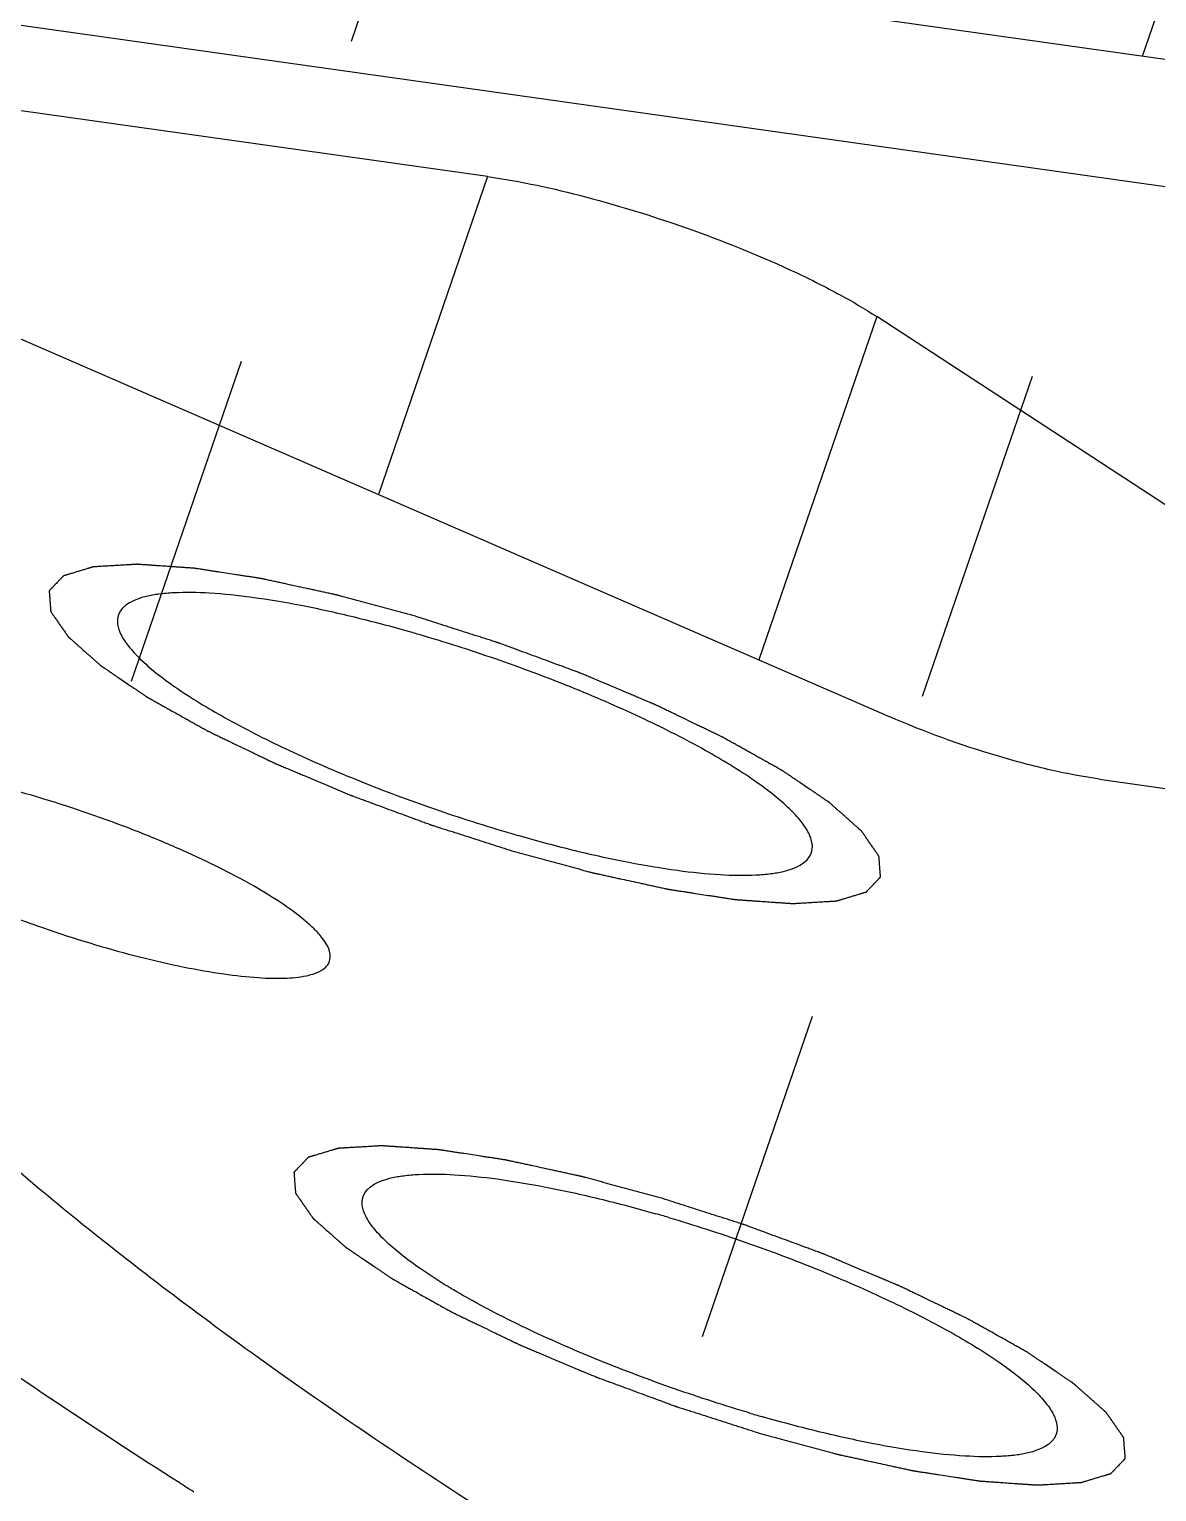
# Model space of a CAD drawing. Header units: millimetres. Extents: x 0 to 420, y 0 to 297.
# Drawn here: x 93.51 to 101.21, y 176.97 to 186.96 of the extents above; entities that cross this region are included whole.
import ezdxf

# ---------------------------------------------------------------- set-up
doc = ezdxf.new("R2010")
doc.units = ezdxf.units.MM
doc.header["$LTSCALE"] = 23.1
doc.linetypes.add('DASHED', pattern=[0.2, 0.1, -0.1])
doc.layers.get('0').update_dxf_attribs({"linetype": 'CONTINUOUS'})
doc.layers.add('3_ALL_AXES', color=7, linetype='CONTINUOUS')

msp = doc.modelspace()

# ---------------------------------------------------------------- linework, layer by layer
at = {"color": 4, "linetype": 'DASHED'}
for p, q in [((110.8586, 215.1733), (97.9791, 177.658)), ((96.4608, 189.0578), (93.6892, 180.9849))]:
    msp.add_line(p, q, dxfattribs=at)
at = {"color": 7, "linetype": 'CONTINUOUS'}
for p, q in [((88.8644, 188.5017), (107.8478, 185.8237)), ((109.5531, 184.7111), (90.5696, 187.389)), ((96.6422, 185.951), (90.9472, 186.7544)), ((93.2933, 184.9122), (99.3822, 182.2643)), ((104.2009, 181.7959), (99.2977, 184.995)), ((100.8176, 181.8371), (103.9146, 181.4003))]:
    msp.add_line(p, q, dxfattribs=at)
at = {"color": 9, "linetype": 'CONTINUOUS'}
for p, q in [((96.6422, 185.951), (95.8969, 183.78)), ((99.2977, 184.995), (98.493, 182.651))]:
    msp.add_line(p, q, dxfattribs=at)
at = {"color": 7, "linetype": 'CONTINUOUS'}
msp.add_arc((121.0069, 218.4985), 49.1906, 237.44464, 237.58451, dxfattribs=at)
for points, knots in [([(98.6589, 189.5351), (100.1461, 189.2488), (103.1914, 188.6054), (107.8279, 187.4748), (112.6113, 186.1639), (119.1244, 184.1912), (127.1576, 181.418), (133.4618, 178.8784), (136.5313, 177.5364)], [0, 0, 0, 0, 0.114165, 0.23456, 0.359687, 0.487972, 0.747482, 1, 1, 1, 1]), ([(96.6422, 185.951), (96.8673, 185.9193), (97.3427, 185.815), (98.0463, 185.5943), (98.6233, 185.3602), (99.0354, 185.1538), (99.2163, 185.0482), (99.2977, 184.995)], [0, 0, 0, 0, 0.240269, 0.513005, 0.7789, 0.897229, 1, 1, 1, 1]), ([(88.0803, 184.364), (88.0443, 184.2589), (87.9936, 184.0361), (87.9866, 183.6835), (88.0467, 183.3114), (88.2238, 182.7636), (88.6308, 182.0315), (89.3451, 181.1304), (90.3052, 180.1685), (91.5043, 179.1523), (92.934, 178.0902), (93.9793, 177.393), (94.5368, 177.0371)], [0, 0, 0, 0, 0.032534, 0.066387, 0.102713, 0.142438, 0.234525, 0.346103, 0.478514, 0.632018, 0.806232, 1, 1, 1, 1]), ([(96.715, 176.7798), (96.2139, 177.1009), (95.2744, 177.7299), (93.9899, 178.6879), (92.9126, 179.6045), (92.0505, 180.4722), (91.4093, 181.2851), (91.0445, 181.9456), (90.886, 182.4397), (90.8325, 182.7755), (90.8393, 183.0938), (90.8852, 183.2949), (90.9177, 183.3898)], [0, 0, 0, 0, 0.193644, 0.367744, 0.521158, 0.653512, 0.765085, 0.857234, 0.897018, 0.933421, 0.967365, 1, 1, 1, 1]), ([(100.8176, 181.8371), (100.7069, 181.8527), (100.4729, 181.8983), (99.9893, 182.0273), (99.6226, 182.1597), (99.3822, 182.2643)], [0, 0, 0, 0, 0.223426, 0.475911, 1, 1, 1, 1]), ([(161.1916, 159.2638), (161.151, 159.1453), (161.0474, 158.9119), (160.7512, 158.4661), (160.2051, 157.9624), (159.3388, 157.4802), (158.2497, 157.0942), (156.941, 156.8041), (155.4174, 156.6098), (153.6864, 156.5126), (151.7568, 156.5131), (149.6392, 156.6117), (147.3454, 156.8078), (144.8885, 157.1005), (141.3194, 157.6318), (136.56, 158.5341), (130.5835, 159.9324), (124.3371, 161.6428), (117.9633, 163.6266), (111.6077, 165.839), (105.4154, 168.2293), (99.5274, 170.7427), (94.0777, 173.3214), (89.893, 175.5332), (86.8661, 177.2996), (85.468, 178.1749), (84.801, 178.6101)], [0, 0, 0, 0, 0.004615, 0.009356, 0.019641, 0.031602, 0.045669, 0.062071, 0.080907, 0.1022, 0.125913, 0.151976, 0.180286, 0.21072, 0.243131, 0.313227, 0.389133, 0.469235, 0.551805, 0.635047, 0.71715, 0.796331, 0.870885, 0.939237, 0.970654, 1, 1, 1, 1])]:
    msp.add_open_spline(points, degree=3, knots=knots, dxfattribs=at)
at = {"color": 2, "linetype": 'CONTINUOUS'}
for points in [[(96.1491, 182.949), (96.1039, 182.9613), (96.0361, 182.9796), (95.9458, 183.0041), (95.878, 183.0225), (95.8215, 183.0377), (95.7763, 183.05), (95.7424, 183.0592), (95.7085, 183.0683), (95.6802, 183.076), (95.6576, 183.0821), (95.6435, 183.0859), (95.6322, 183.089), (95.6237, 183.0913), (95.6167, 183.0932), (95.6117, 183.0945), (95.6089, 183.0953), (95.6067, 183.0959), (95.6048, 183.0963), (95.6021, 183.0969), (95.5975, 183.0979), (95.5909, 183.0993), (95.5829, 183.101), (95.5723, 183.1034), (95.5591, 183.1062), (95.5379, 183.1108), (95.5114, 183.1166), (95.4796, 183.1235), (95.4478, 183.1304), (95.4054, 183.1397), (95.3524, 183.1512), (95.2993, 183.1627), (95.2569, 183.1719), (95.2251, 183.1788), (95.1933, 183.1858), (95.1668, 183.1915), (95.1456, 183.1961), (95.1324, 183.199), (95.1218, 183.2013), (95.1138, 183.2031), (95.1072, 183.2045), (95.1026, 183.2055), (95.0999, 183.2061), (95.0979, 183.2066), (95.0962, 183.2068), (95.0938, 183.2072), (95.0896, 183.2078), (95.0837, 183.2087), (95.0766, 183.2098), (95.0671, 183.2113), (95.0552, 183.2131), (95.0362, 183.216), (95.0124, 183.2197), (94.9839, 183.2241), (94.9555, 183.2285), (94.9175, 183.2343), (94.87, 183.2416), (94.8225, 183.249), (94.7845, 183.2548), (94.756, 183.2592), (94.7275, 183.2636), (94.7037, 183.2672), (94.6847, 183.2702), (94.6729, 183.272), (94.6634, 183.2735), (94.6562, 183.2746), (94.6503, 183.2755), (94.6461, 183.2761), (94.6438, 183.2765), (94.6419, 183.2768), (94.6405, 183.2769), (94.6384, 183.277), (94.6349, 183.2773), (94.6298, 183.2776), (94.6236, 183.278), (94.6155, 183.2786), (94.6053, 183.2793), (94.5889, 183.2805), (94.5685, 183.2819), (94.544, 183.2836), (94.5196, 183.2853), (94.4869, 183.2876), (94.4461, 183.2904), (94.4053, 183.2932), (94.3726, 183.2955), (94.3481, 183.2972), (94.3277, 183.2986), (94.3114, 183.2998), (94.2992, 183.3006), (94.2869, 183.3015), (94.2767, 183.3022), (94.2685, 183.3028), (94.2634, 183.3031), (94.2594, 183.3034), (94.2563, 183.3036), (94.2538, 183.3038), (94.252, 183.3039), (94.251, 183.304), (94.2501, 183.3041), (94.2496, 183.304), (94.2488, 183.304), (94.2475, 183.3039), (94.2455, 183.3038), (94.2432, 183.3036), (94.2401, 183.3034), (94.2362, 183.3032), (94.2299, 183.3028), (94.2221, 183.3024), (94.2128, 183.3018), (94.2035, 183.3013), (94.191, 183.3005), (94.1754, 183.2996), (94.1567, 183.2985), (94.1318, 183.297), (94.1006, 183.2952), (94.0695, 183.2934), (94.0446, 183.2919), (94.0259, 183.2908), (94.0103, 183.2898), (93.9978, 183.2891), (93.9885, 183.2886), (93.9792, 183.288), (93.9714, 183.2875), (93.9651, 183.2872), (93.9612, 183.2869), (93.9581, 183.2868), (93.9558, 183.2866), (93.9538, 183.2865), (93.9525, 183.2864), (93.9517, 183.2864), (93.9511, 183.2864), (93.9507, 183.2862), (93.9502, 183.2861), (93.9493, 183.2858), (93.9479, 183.2854), (93.9464, 183.2849), (93.9443, 183.2843), (93.9416, 183.2835), (93.9374, 183.2822), (93.9321, 183.2806), (93.9258, 183.2787), (93.9195, 183.2768), (93.911, 183.2742), (93.9005, 183.2711), (93.8878, 183.2672), (93.871, 183.2622), (93.8499, 183.2558), (93.8288, 183.2494), (93.8119, 183.2443), (93.7993, 183.2405), (93.7887, 183.2373), (93.7803, 183.2348), (93.7739, 183.2329), (93.7676, 183.231), (93.7623, 183.2294), (93.7581, 183.2281), (93.7555, 183.2273), (93.7534, 183.2267), (93.7518, 183.2262), (93.7505, 183.2258), (93.7496, 183.2255), (93.749, 183.2253), (93.7486, 183.2252), (93.7485, 183.225), (93.7482, 183.2248), (93.7477, 183.2243), (93.7471, 183.2236), (93.7463, 183.2228), (93.7453, 183.2218), (93.744, 183.2204), (93.742, 183.2183), (93.7394, 183.2156), (93.7364, 183.2124), (93.7333, 183.2093), (93.7292, 183.205), (93.7241, 183.1997), (93.718, 183.1933), (93.7098, 183.1848), (93.6995, 183.1741), (93.6893, 183.1635), (93.6811, 183.1549), (93.675, 183.1486), (93.6699, 183.1432), (93.6658, 183.139), (93.6627, 183.1358), (93.6597, 183.1326), (93.6571, 183.1299), (93.6551, 183.1278), (93.6538, 183.1265), (93.6528, 183.1254), (93.652, 183.1246), (93.6514, 183.1239), (93.6509, 183.1235), (93.6507, 183.1232), (93.6504, 183.123), (93.6505, 183.1227), (93.6505, 183.1224), (93.6506, 183.1217), (93.6506, 183.1208), (93.6507, 183.1197), (93.6508, 183.1182), (93.651, 183.1163), (93.6512, 183.1134), (93.6515, 183.1097), (93.6518, 183.1052), (93.6522, 183.1008), (93.6526, 183.0948), (93.6532, 183.0874), (93.6539, 183.0786), (93.6548, 183.0667), (93.656, 183.0519), (93.6571, 183.0371), (93.658, 183.0252), (93.6587, 183.0163), (93.6593, 183.0089), (93.6598, 183.003), (93.6601, 182.9985), (93.6605, 182.9941), (93.6607, 182.9904), (93.661, 182.9874), (93.6611, 182.9856), (93.6612, 182.9841), (93.6613, 182.983), (93.6614, 182.9821), (93.6614, 182.9814), (93.6615, 182.981), (93.6614, 182.9808), (93.6617, 182.9804), (93.662, 182.98), (93.6626, 182.9792), (93.6634, 182.9781), (93.6643, 182.9767), (93.6655, 182.975), (93.6671, 182.9727), (93.6696, 182.9691), (93.6727, 182.9647), (93.6764, 182.9593), (93.6801, 182.9539), (93.6851, 182.9468), (93.6913, 182.9378), (93.6988, 182.9271), (93.7088, 182.9127), (93.7212, 182.8948), (93.7336, 182.8769), (93.7436, 182.8626), (93.7511, 182.8519), (93.7573, 182.8429), (93.7623, 182.8358), (93.766, 182.8304), (93.7697, 182.825), (93.7728, 182.8206), (93.7753, 182.817), (93.7769, 182.8147), (93.7781, 182.813), (93.779, 182.8116), (93.7798, 182.8105), (93.7804, 182.8097), (93.7807, 182.8093), (93.7809, 182.8089), (93.7814, 182.8085), (93.7819, 182.808), (93.7829, 182.8071), (93.7844, 182.8058), (93.7861, 182.8043), (93.7884, 182.8023), (93.7913, 182.7997), (93.796, 182.7956), (93.8018, 182.7905), (93.8087, 182.7843), (93.8157, 182.7781), (93.8249, 182.7699), (93.8365, 182.7597), (93.8504, 182.7473), (93.869, 182.7309), (93.8922, 182.7104), (93.9153, 182.6899), (93.9339, 182.6734), (93.9478, 182.6611), (93.9594, 182.6508), (93.9686, 182.6426), (93.9756, 182.6365), (93.9825, 182.6303), (93.9883, 182.6252), (93.993, 182.6211), (93.9959, 182.6185), (93.9982, 182.6165), (93.9999, 182.6149), (94.0014, 182.6136), (94.0024, 182.6127), (94.003, 182.6122), (94.0034, 182.6119), (94.004, 182.6114), (94.0048, 182.6109), (94.0063, 182.6099), (94.0084, 182.6085), (94.0108, 182.6068), (94.0141, 182.6046), (94.0183, 182.6018), (94.0249, 182.5973), (94.0331, 182.5917), (94.043, 182.585), (94.053, 182.5783), (94.0662, 182.5693), (94.0827, 182.5581), (94.1025, 182.5447), (94.1289, 182.5268), (94.162, 182.5044), (94.195, 182.4821), (94.2214, 182.4641), (94.2412, 182.4507), (94.2577, 182.4395), (94.271, 182.4306), (94.2809, 182.4239), (94.2908, 182.4172), (94.299, 182.4116), (94.3056, 182.4071), (94.3098, 182.4043), (94.3131, 182.4021), (94.3155, 182.4004), (94.3176, 182.399), (94.3193, 182.3979), (94.3204, 182.397), (94.3221, 182.3961), (94.3242, 182.3949), (94.3269, 182.3934), (94.33, 182.3917), (94.3343, 182.3893), (94.3396, 182.3863), (94.3481, 182.3816), (94.3587, 182.3756), (94.3714, 182.3685), (94.3842, 182.3613), (94.4011, 182.3518), (94.4223, 182.3399), (94.4478, 182.3256), (94.4818, 182.3066), (94.5242, 182.2828), (94.5666, 182.259), (94.6006, 182.24), (94.6261, 182.2257), (94.6515, 182.2114), (94.6727, 182.1995), (94.6897, 182.19), (94.7003, 182.1841), (94.7088, 182.1793), (94.7152, 182.1757), (94.7205, 182.1728), (94.7242, 182.1707), (94.7263, 182.1695), (94.7278, 182.1686), (94.7298, 182.1677), (94.7322, 182.1665), (94.7364, 182.1645), (94.7425, 182.1616), (94.7498, 182.158), (94.7596, 182.1533), (94.7718, 182.1475), (94.7913, 182.1381), (94.8156, 182.1263), (94.8449, 182.1123), (94.8741, 182.0982), (94.9131, 182.0794), (94.9619, 182.0559), (95.0106, 182.0325), (95.0496, 182.0137), (95.0789, 181.9996), (95.1081, 181.9855), (95.1325, 181.9738), (95.152, 181.9644), (95.1642, 181.9585), (95.1739, 181.9538), (95.1812, 181.9503), (95.1873, 181.9474), (95.1916, 181.9453), (95.194, 181.9442), (95.1958, 181.9433), (95.1979, 181.9424), (95.2006, 181.9413), (95.2053, 181.9393), (95.212, 181.9365), (95.2201, 181.9331), (95.2309, 181.9285), (95.2443, 181.9229), (95.2659, 181.9138), (95.2928, 181.9025), (95.3251, 181.8889), (95.3575, 181.8753), (95.4006, 181.8571), (95.4544, 181.8345), (95.5191, 181.8073), (95.5729, 181.7846), (95.616, 181.7665), (95.643, 181.7551), (95.6645, 181.7461), (95.6807, 181.7393), (95.6941, 181.7336), (95.7036, 181.7296), (95.709, 181.7274), (95.7129, 181.7256), (95.7173, 181.7241), (95.7229, 181.722), (95.7329, 181.7183), (95.7472, 181.7131), (95.7642, 181.7068), (95.787, 181.6984), (95.8155, 181.6879), (95.861, 181.6711), (95.918, 181.6501), (95.9863, 181.6249), (96.0546, 181.5997), (96.1116, 181.5787), (96.1571, 181.5619), (96.1856, 181.5514), (96.2084, 181.543), (96.2254, 181.5367), (96.2397, 181.5314), (96.2496, 181.5278), (96.2553, 181.5257), (96.2596, 181.524), (96.264, 181.5227), (96.2699, 181.5208), (96.2802, 181.5175), (96.2949, 181.5128), (96.3126, 181.5071), (96.3361, 181.4996), (96.3656, 181.4902), (96.4127, 181.4751), (96.4715, 181.4563), (96.5422, 181.4337), (96.6128, 181.4111), (96.707, 181.3809), (96.7777, 181.3583), (96.8247, 181.3433)], [(96.8247, 181.3433), (96.8699, 181.331), (96.9377, 181.3127), (97.0281, 181.2882), (97.0959, 181.2699), (97.1524, 181.2546), (97.1976, 181.2423), (97.2315, 181.2332), (97.2654, 181.224), (97.2937, 181.2163), (97.3163, 181.2102), (97.3304, 181.2064), (97.3417, 181.2033), (97.3502, 181.201), (97.3572, 181.1991), (97.3622, 181.1978), (97.365, 181.197), (97.3671, 181.1964), (97.3691, 181.196), (97.3718, 181.1954), (97.3764, 181.1944), (97.383, 181.193), (97.391, 181.1913), (97.4016, 181.189), (97.4148, 181.1861), (97.436, 181.1815), (97.4625, 181.1757), (97.4943, 181.1688), (97.5261, 181.1619), (97.5685, 181.1527), (97.6215, 181.1411), (97.6745, 181.1296), (97.7169, 181.1204), (97.7487, 181.1135), (97.7805, 181.1066), (97.807, 181.1008), (97.8282, 181.0962), (97.8415, 181.0933), (97.8521, 181.091), (97.8601, 181.0893), (97.8667, 181.0878), (97.8713, 181.0868), (97.874, 181.0863), (97.876, 181.0858), (97.8777, 181.0856), (97.8801, 181.0852), (97.8843, 181.0845), (97.8902, 181.0836), (97.8973, 181.0825), (97.9068, 181.0811), (97.9187, 181.0792), (97.9377, 181.0763), (97.9614, 181.0726), (97.9899, 181.0683), (98.0184, 181.0639), (98.0564, 181.058), (98.1039, 181.0507), (98.1514, 181.0434), (98.1894, 181.0375), (98.2179, 181.0331), (98.2464, 181.0287), (98.2701, 181.0251), (98.2891, 181.0221), (98.301, 181.0203), (98.3105, 181.0189), (98.3176, 181.0178), (98.3236, 181.0168), (98.3277, 181.0162), (98.3301, 181.0158), (98.332, 181.0155), (98.3334, 181.0155), (98.3355, 181.0153), (98.339, 181.0151), (98.3441, 181.0147), (98.3503, 181.0143), (98.3584, 181.0137), (98.3686, 181.013), (98.3849, 181.0119), (98.4054, 181.0104), (98.4298, 181.0087), (98.4543, 181.007), (98.487, 181.0048), (98.5278, 181.0019), (98.5686, 180.9991), (98.6013, 180.9968), (98.6257, 180.9951), (98.6462, 180.9937), (98.6625, 180.9925), (98.6747, 180.9917), (98.687, 180.9908), (98.6972, 180.9901), (98.7053, 180.9896), (98.7104, 180.9892), (98.7145, 180.9889), (98.7176, 180.9887), (98.7201, 180.9885), (98.7219, 180.9884), (98.7229, 180.9883), (98.7238, 180.9883), (98.7243, 180.9883), (98.7251, 180.9884), (98.7264, 180.9884), (98.7284, 180.9886), (98.7307, 180.9887), (98.7338, 180.9889), (98.7377, 180.9891), (98.744, 180.9895), (98.7517, 180.9899), (98.7611, 180.9905), (98.7704, 180.991), (98.7829, 180.9918), (98.7985, 180.9927), (98.8172, 180.9938), (98.8421, 180.9953), (98.8732, 180.9971), (98.9044, 180.999), (98.9293, 181.0004), (98.948, 181.0016), (98.9636, 181.0025), (98.976, 181.0032), (98.9854, 181.0038), (98.9947, 181.0043), (99.0025, 181.0048), (99.0088, 181.0051), (99.0126, 181.0054), (99.0158, 181.0056), (99.0181, 181.0057), (99.02, 181.0058), (99.0214, 181.0059), (99.0222, 181.0059), (99.0228, 181.006), (99.0232, 181.0061), (99.0237, 181.0063), (99.0246, 181.0065), (99.0259, 181.0069), (99.0275, 181.0074), (99.0296, 181.008), (99.0323, 181.0088), (99.0365, 181.0101), (99.0418, 181.0117), (99.0481, 181.0136), (99.0544, 181.0155), (99.0628, 181.0181), (99.0734, 181.0213), (99.086, 181.0251), (99.1029, 181.0302), (99.124, 181.0365), (99.1451, 181.0429), (99.162, 181.048), (99.1746, 181.0518), (99.1852, 181.055), (99.1936, 181.0575), (99.1999, 181.0595), (99.2063, 181.0614), (99.2115, 181.063), (99.2158, 181.0642), (99.2184, 181.065), (99.2205, 181.0657), (99.2221, 181.0661), (99.2234, 181.0665), (99.2243, 181.0668), (99.2248, 181.067), (99.2253, 181.0671), (99.2254, 181.0673), (99.2257, 181.0676), (99.2261, 181.068), (99.2268, 181.0687), (99.2275, 181.0695), (99.2286, 181.0706), (99.2298, 181.0719), (99.2319, 181.074), (99.2345, 181.0767), (99.2375, 181.0799), (99.2406, 181.0831), (99.2447, 181.0873), (99.2498, 181.0927), (99.2559, 181.099), (99.2641, 181.1076), (99.2743, 181.1182), (99.2846, 181.1289), (99.2927, 181.1374), (99.2989, 181.1438), (99.304, 181.1491), (99.3081, 181.1534), (99.3112, 181.1565), (99.3142, 181.1597), (99.3168, 181.1624), (99.3188, 181.1645), (99.3201, 181.1659), (99.3211, 181.1669), (99.3219, 181.1677), (99.3225, 181.1684), (99.323, 181.1689), (99.3232, 181.1691), (99.3235, 181.1693), (99.3234, 181.1696), (99.3234, 181.17), (99.3233, 181.1706), (99.3233, 181.1715), (99.3232, 181.1727), (99.3231, 181.1741), (99.3229, 181.176), (99.3227, 181.179), (99.3224, 181.1827), (99.322, 181.1871), (99.3217, 181.1915), (99.3212, 181.1975), (99.3207, 181.2049), (99.32, 181.2138), (99.3191, 181.2256), (99.3179, 181.2404), (99.3168, 181.2553), (99.3158, 181.2671), (99.3152, 181.276), (99.3146, 181.2834), (99.3141, 181.2893), (99.3138, 181.2938), (99.3134, 181.2982), (99.3131, 181.3019), (99.3129, 181.3049), (99.3128, 181.3067), (99.3127, 181.3082), (99.3126, 181.3093), (99.3125, 181.3103), (99.3125, 181.3109), (99.3124, 181.3113), (99.3125, 181.3115), (99.3121, 181.3119), (99.3119, 181.3123), (99.3113, 181.3131), (99.3105, 181.3142), (99.3096, 181.3156), (99.3084, 181.3174), (99.3068, 181.3196), (99.3043, 181.3232), (99.3012, 181.3277), (99.2975, 181.333), (99.2937, 181.3384), (99.2888, 181.3456), (99.2825, 181.3545), (99.2751, 181.3653), (99.2651, 181.3796), (99.2527, 181.3975), (99.2402, 181.4154), (99.2303, 181.4297), (99.2228, 181.4404), (99.2166, 181.4494), (99.2116, 181.4565), (99.2079, 181.4619), (99.2042, 181.4673), (99.2011, 181.4718), (99.1986, 181.4753), (99.197, 181.4776), (99.1958, 181.4794), (99.1948, 181.4807), (99.1941, 181.4818), (99.1935, 181.4826), (99.1932, 181.4831), (99.193, 181.4834), (99.1925, 181.4838), (99.192, 181.4843), (99.1909, 181.4852), (99.1895, 181.4865), (99.1878, 181.488), (99.1854, 181.4901), (99.1825, 181.4926), (99.1779, 181.4967), (99.1721, 181.5019), (99.1652, 181.508), (99.1582, 181.5142), (99.1489, 181.5224), (99.1374, 181.5327), (99.1234, 181.545), (99.1049, 181.5614), (99.0817, 181.5819), (99.0586, 181.6025), (99.04, 181.6189), (99.0261, 181.6312), (99.0145, 181.6415), (99.0052, 181.6497), (98.9983, 181.6558), (98.9913, 181.662), (98.9855, 181.6671), (98.9809, 181.6712), (98.978, 181.6738), (98.9757, 181.6759), (98.974, 181.6774), (98.9725, 181.6787), (98.9715, 181.6796), (98.9709, 181.6801), (98.9705, 181.6805), (98.9698, 181.6809), (98.969, 181.6815), (98.9676, 181.6824), (98.9655, 181.6838), (98.963, 181.6855), (98.9597, 181.6878), (98.9556, 181.6906), (98.949, 181.695), (98.9408, 181.7006), (98.9308, 181.7073), (98.9209, 181.714), (98.9077, 181.723), (98.8912, 181.7342), (98.8714, 181.7476), (98.845, 181.7655), (98.8119, 181.7879), (98.7789, 181.8103), (98.7525, 181.8282), (98.7327, 181.8416), (98.7161, 181.8528), (98.7029, 181.8617), (98.693, 181.8685), (98.6831, 181.8752), (98.6749, 181.8808), (98.6683, 181.8852), (98.6641, 181.888), (98.6608, 181.8903), (98.6583, 181.892), (98.6563, 181.8933), (98.6546, 181.8945), (98.6535, 181.8953), (98.6518, 181.8962), (98.6497, 181.8974), (98.647, 181.8989), (98.6438, 181.9007), (98.6396, 181.903), (98.6343, 181.906), (98.6258, 181.9108), (98.6152, 181.9167), (98.6025, 181.9239), (98.5897, 181.931), (98.5728, 181.9405), (98.5515, 181.9524), (98.5261, 181.9667), (98.4921, 181.9857), (98.4497, 182.0095), (98.4072, 182.0333), (98.3733, 182.0523), (98.3478, 182.0666), (98.3224, 182.0809), (98.3011, 182.0928), (98.2842, 182.1023), (98.2736, 182.1083), (98.2651, 182.113), (98.2587, 182.1166), (98.2534, 182.1196), (98.2497, 182.1216), (98.2476, 182.1228), (98.246, 182.1237), (98.2441, 182.1246), (98.2417, 182.1258), (98.2374, 182.1278), (98.2314, 182.1308), (98.224, 182.1343), (98.2143, 182.139), (98.2021, 182.1449), (98.1826, 182.1542), (98.1582, 182.166), (98.129, 182.1801), (98.0997, 182.1941), (98.0607, 182.2129), (98.012, 182.2364), (97.9633, 182.2599), (97.9243, 182.2786), (97.895, 182.2927), (97.8658, 182.3068), (97.8414, 182.3185), (97.8219, 182.3279), (97.8097, 182.3338), (97.8, 182.3385), (97.7926, 182.342), (97.7865, 182.3449), (97.7823, 182.347), (97.7798, 182.3482), (97.7781, 182.3491), (97.776, 182.3499), (97.7733, 182.351), (97.7686, 182.353), (97.7619, 182.3559), (97.7538, 182.3593), (97.743, 182.3638), (97.7295, 182.3695), (97.708, 182.3785), (97.6811, 182.3899), (97.6487, 182.4035), (97.6164, 182.4171), (97.5733, 182.4352), (97.5195, 182.4579), (97.4548, 182.4851), (97.4009, 182.5077), (97.3579, 182.5259), (97.3309, 182.5372), (97.3094, 182.5463), (97.2932, 182.5531), (97.2797, 182.5587), (97.2703, 182.5627), (97.2649, 182.5649), (97.261, 182.5667), (97.2566, 182.5682), (97.2509, 182.5703), (97.241, 182.574), (97.2267, 182.5793), (97.2096, 182.5856), (97.1869, 182.594), (97.1584, 182.6045), (97.1128, 182.6212), (97.0559, 182.6422), (96.9876, 182.6674), (96.9193, 182.6926), (96.8623, 182.7136), (96.8168, 182.7304), (96.7883, 182.7409), (96.7655, 182.7493), (96.7484, 182.7556), (96.7342, 182.7609), (96.7242, 182.7646), (96.7185, 182.7666), (96.7143, 182.7683), (96.7099, 182.7696), (96.704, 182.7715), (96.6937, 182.7748), (96.679, 182.7795), (96.6613, 182.7852), (96.6377, 182.7927), (96.6083, 182.8021), (96.5612, 182.8172), (96.5024, 182.836), (96.4317, 182.8586), (96.3611, 182.8812), (96.2669, 182.9114), (96.1962, 182.934), (96.1491, 182.949)], [(97.8193, 178.9794), (97.7741, 178.9916), (97.7063, 179.01), (97.6159, 179.0344), (97.5481, 179.0528), (97.4916, 179.0681), (97.4464, 179.0803), (97.4126, 179.0895), (97.3787, 179.0987), (97.3504, 179.1063), (97.3278, 179.1124), (97.3137, 179.1163), (97.3024, 179.1193), (97.2939, 179.1216), (97.2868, 179.1235), (97.2819, 179.1249), (97.2791, 179.1256), (97.2769, 179.1262), (97.275, 179.1266), (97.2723, 179.1272), (97.2677, 179.1282), (97.2611, 179.1297), (97.2531, 179.1314), (97.2425, 179.1337), (97.2293, 179.1366), (97.2081, 179.1412), (97.1816, 179.1469), (97.1497, 179.1539), (97.1179, 179.1608), (97.0755, 179.17), (97.0225, 179.1815), (96.9695, 179.193), (96.9271, 179.2023), (96.8953, 179.2092), (96.8635, 179.2161), (96.837, 179.2219), (96.8158, 179.2265), (96.8026, 179.2294), (96.792, 179.2317), (96.784, 179.2334), (96.7774, 179.2348), (96.7727, 179.2358), (96.7701, 179.2364), (96.7681, 179.2369), (96.7664, 179.2371), (96.764, 179.2375), (96.7598, 179.2381), (96.7539, 179.239), (96.7467, 179.2401), (96.7372, 179.2416), (96.7254, 179.2434), (96.7064, 179.2464), (96.6826, 179.25), (96.6541, 179.2544), (96.6256, 179.2588), (96.5876, 179.2647), (96.5401, 179.272), (96.4927, 179.2793), (96.4547, 179.2851), (96.4262, 179.2895), (96.3977, 179.2939), (96.3739, 179.2976), (96.3549, 179.3005), (96.3431, 179.3023), (96.3336, 179.3038), (96.3264, 179.3049), (96.3205, 179.3058), (96.3163, 179.3065), (96.314, 179.3068), (96.3121, 179.3071), (96.3107, 179.3072), (96.3086, 179.3074), (96.305, 179.3076), (96.2999, 179.308), (96.2938, 179.3084), (96.2857, 179.3089), (96.2754, 179.3097), (96.2591, 179.3108), (96.2387, 179.3122), (96.2142, 179.3139), (96.1897, 179.3156), (96.1571, 179.3179), (96.1163, 179.3207), (96.0755, 179.3236), (96.0428, 179.3259), (96.0183, 179.3276), (95.9979, 179.329), (95.9816, 179.3301), (95.9693, 179.331), (95.9571, 179.3318), (95.9469, 179.3325), (95.9387, 179.3331), (95.9336, 179.3335), (95.9296, 179.3337), (95.9265, 179.334), (95.9239, 179.3341), (95.9221, 179.3343), (95.9211, 179.3343), (95.9203, 179.3344), (95.9198, 179.3343), (95.919, 179.3343), (95.9176, 179.3342), (95.9157, 179.3341), (95.9134, 179.334), (95.9102, 179.3338), (95.9063, 179.3335), (95.9001, 179.3332), (95.8923, 179.3327), (95.883, 179.3322), (95.8736, 179.3316), (95.8612, 179.3309), (95.8456, 179.33), (95.8269, 179.3288), (95.802, 179.3274), (95.7708, 179.3255), (95.7397, 179.3237), (95.7148, 179.3222), (95.6961, 179.3211), (95.6805, 179.3202), (95.668, 179.3194), (95.6587, 179.3189), (95.6493, 179.3183), (95.6415, 179.3179), (95.6353, 179.3175), (95.6314, 179.3173), (95.6283, 179.3171), (95.626, 179.317), (95.624, 179.3168), (95.6227, 179.3168), (95.6219, 179.3167), (95.6212, 179.3167), (95.6209, 179.3166), (95.6204, 179.3164), (95.6195, 179.3161), (95.6181, 179.3157), (95.6166, 179.3153), (95.6144, 179.3146), (95.6118, 179.3138), (95.6076, 179.3125), (95.6023, 179.311), (95.596, 179.309), (95.5897, 179.3071), (95.5812, 179.3046), (95.5707, 179.3014), (95.558, 179.2976), (95.5412, 179.2925), (95.5201, 179.2861), (95.499, 179.2798), (95.4821, 179.2747), (95.4694, 179.2708), (95.4589, 179.2677), (95.4505, 179.2651), (95.4441, 179.2632), (95.4378, 179.2613), (95.4325, 179.2597), (95.4283, 179.2584), (95.4257, 179.2576), (95.4236, 179.257), (95.422, 179.2565), (95.4207, 179.2561), (95.4197, 179.2558), (95.4192, 179.2557), (95.4188, 179.2556), (95.4186, 179.2554), (95.4184, 179.2551), (95.4179, 179.2546), (95.4173, 179.254), (95.4165, 179.2532), (95.4155, 179.2521), (95.4142, 179.2508), (95.4122, 179.2486), (95.4096, 179.246), (95.4066, 179.2428), (95.4035, 179.2396), (95.3994, 179.2353), (95.3943, 179.23), (95.3881, 179.2236), (95.38, 179.2151), (95.3697, 179.2044), (95.3595, 179.1938), (95.3513, 179.1853), (95.3452, 179.1789), (95.3401, 179.1736), (95.336, 179.1693), (95.3329, 179.1661), (95.3299, 179.1629), (95.3273, 179.1603), (95.3252, 179.1581), (95.324, 179.1568), (95.3229, 179.1557), (95.3222, 179.1549), (95.3215, 179.1543), (95.3211, 179.1538), (95.3209, 179.1535), (95.3206, 179.1534), (95.3207, 179.1531), (95.3207, 179.1527), (95.3208, 179.152), (95.3208, 179.1511), (95.3209, 179.15), (95.321, 179.1485), (95.3212, 179.1467), (95.3214, 179.1437), (95.3217, 179.14), (95.322, 179.1356), (95.3224, 179.1311), (95.3228, 179.1252), (95.3234, 179.1178), (95.3241, 179.1089), (95.325, 179.097), (95.3262, 179.0822), (95.3273, 179.0674), (95.3282, 179.0556), (95.3289, 179.0467), (95.3295, 179.0393), (95.3299, 179.0333), (95.3303, 179.0289), (95.3306, 179.0244), (95.3309, 179.0207), (95.3312, 179.0178), (95.3313, 179.0159), (95.3314, 179.0144), (95.3315, 179.0133), (95.3316, 179.0124), (95.3316, 179.0118), (95.3317, 179.0114), (95.3316, 179.0111), (95.3319, 179.0108), (95.3322, 179.0103), (95.3328, 179.0095), (95.3335, 179.0084), (95.3345, 179.0071), (95.3357, 179.0053), (95.3373, 179.0031), (95.3398, 178.9995), (95.3429, 178.995), (95.3466, 178.9896), (95.3503, 178.9843), (95.3553, 178.9771), (95.3615, 178.9681), (95.369, 178.9574), (95.3789, 178.9431), (95.3914, 178.9252), (95.4038, 178.9073), (95.4138, 178.893), (95.4212, 178.8822), (95.4275, 178.8733), (95.4324, 178.8661), (95.4362, 178.8607), (95.4399, 178.8554), (95.443, 178.8509), (95.4455, 178.8473), (95.4471, 178.8451), (95.4483, 178.8433), (95.4492, 178.842), (95.45, 178.8408), (95.4505, 178.8401), (95.4509, 178.8396), (95.451, 178.8393), (95.4515, 178.8389), (95.4521, 178.8384), (95.4531, 178.8375), (95.4546, 178.8362), (95.4563, 178.8346), (95.4586, 178.8326), (95.4615, 178.83), (95.4662, 178.8259), (95.472, 178.8208), (95.4789, 178.8146), (95.4859, 178.8085), (95.4951, 178.8003), (95.5067, 178.79), (95.5206, 178.7777), (95.5392, 178.7613), (95.5623, 178.7407), (95.5855, 178.7202), (95.6041, 178.7038), (95.618, 178.6915), (95.6296, 178.6812), (95.6388, 178.673), (95.6458, 178.6668), (95.6527, 178.6607), (95.6585, 178.6555), (95.6632, 178.6514), (95.6661, 178.6489), (95.6684, 178.6468), (95.6701, 178.6453), (95.6716, 178.644), (95.6726, 178.6431), (95.6732, 178.6426), (95.6735, 178.6422), (95.6742, 178.6418), (95.675, 178.6412), (95.6765, 178.6402), (95.6785, 178.6388), (95.681, 178.6371), (95.6843, 178.6349), (95.6885, 178.6321), (95.6951, 178.6276), (95.7033, 178.622), (95.7132, 178.6153), (95.7231, 178.6086), (95.7363, 178.5997), (95.7529, 178.5885), (95.7727, 178.575), (95.7991, 178.5571), (95.8321, 178.5348), (95.8652, 178.5124), (95.8916, 178.4945), (95.9114, 178.4811), (95.9279, 178.4699), (95.9411, 178.4609), (95.951, 178.4542), (95.961, 178.4475), (95.9692, 178.4419), (95.9758, 178.4374), (95.9799, 178.4346), (95.9832, 178.4324), (95.9857, 178.4307), (95.9878, 178.4293), (95.9895, 178.4282), (95.9906, 178.4274), (95.9923, 178.4265), (95.9944, 178.4253), (95.9971, 178.4238), (96.0002, 178.422), (96.0045, 178.4196), (96.0098, 178.4166), (96.0183, 178.4119), (96.0289, 178.4059), (96.0416, 178.3988), (96.0543, 178.3917), (96.0713, 178.3821), (96.0925, 178.3702), (96.118, 178.356), (96.1519, 178.3369), (96.1944, 178.3131), (96.2368, 178.2894), (96.2708, 178.2703), (96.2962, 178.256), (96.3217, 178.2418), (96.3429, 178.2299), (96.3599, 178.2203), (96.3705, 178.2144), (96.379, 178.2096), (96.3854, 178.2061), (96.3907, 178.2031), (96.3944, 178.201), (96.3965, 178.1998), (96.398, 178.1989), (96.3999, 178.1981), (96.4023, 178.1969), (96.4066, 178.1948), (96.4127, 178.1919), (96.42, 178.1884), (96.4298, 178.1837), (96.442, 178.1778), (96.4615, 178.1684), (96.4858, 178.1567), (96.5151, 178.1426), (96.5443, 178.1285), (96.5833, 178.1097), (96.6321, 178.0863), (96.6808, 178.0628), (96.7198, 178.044), (96.7491, 178.0299), (96.7783, 178.0159), (96.8027, 178.0041), (96.8222, 177.9947), (96.8344, 177.9889), (96.8441, 177.9842), (96.8514, 177.9806), (96.8575, 177.9777), (96.8618, 177.9757), (96.8642, 177.9745), (96.866, 177.9736), (96.8681, 177.9728), (96.8708, 177.9716), (96.8755, 177.9696), (96.8822, 177.9668), (96.8903, 177.9634), (96.9011, 177.9589), (96.9145, 177.9532), (96.9361, 177.9441), (96.963, 177.9328), (96.9953, 177.9192), (97.0277, 177.9056), (97.0707, 177.8875), (97.1246, 177.8648), (97.1893, 177.8376), (97.2431, 177.8149), (97.2862, 177.7968), (97.3132, 177.7855), (97.3347, 177.7764), (97.3509, 177.7696), (97.3643, 177.7639), (97.3737, 177.76), (97.3792, 177.7577), (97.3831, 177.756), (97.3875, 177.7544), (97.3931, 177.7523), (97.4031, 177.7487), (97.4173, 177.7434), (97.4344, 177.7371), (97.4572, 177.7287), (97.4857, 177.7182), (97.5312, 177.7014), (97.5882, 177.6804), (97.6565, 177.6552), (97.7248, 177.63), (97.7818, 177.609), (97.8273, 177.5922), (97.8558, 177.5817), (97.8785, 177.5733), (97.8956, 177.567), (97.9099, 177.5618), (97.9198, 177.5581), (97.9255, 177.556), (97.9298, 177.5544), (97.9342, 177.553), (97.9401, 177.5511), (97.9504, 177.5478), (97.9651, 177.5431), (97.9828, 177.5375), (98.0063, 177.5299), (98.0358, 177.5205), (98.0829, 177.5055), (98.1417, 177.4866), (98.2124, 177.464), (98.283, 177.4414), (98.3772, 177.4113), (98.4478, 177.3887), (98.4949, 177.3736)], [(98.4949, 177.3736), (98.5401, 177.3614), (98.6079, 177.343), (98.6983, 177.3186), (98.7661, 177.3002), (98.8226, 177.2849), (98.8678, 177.2727), (98.9017, 177.2635), (98.9356, 177.2543), (98.9639, 177.2467), (98.9864, 177.2406), (99.0006, 177.2367), (99.0119, 177.2337), (99.0203, 177.2314), (99.0274, 177.2295), (99.0324, 177.2281), (99.0352, 177.2274), (99.0373, 177.2268), (99.0393, 177.2264), (99.0419, 177.2258), (99.0466, 177.2248), (99.0532, 177.2233), (99.0611, 177.2216), (99.0717, 177.2193), (99.085, 177.2164), (99.1062, 177.2118), (99.1327, 177.2061), (99.1645, 177.1991), (99.1963, 177.1922), (99.2387, 177.183), (99.2917, 177.1715), (99.3447, 177.16), (99.3871, 177.1507), (99.4189, 177.1438), (99.4507, 177.1369), (99.4772, 177.1311), (99.4984, 177.1265), (99.5117, 177.1236), (99.5223, 177.1213), (99.5302, 177.1196), (99.5369, 177.1182), (99.5415, 177.1172), (99.5441, 177.1166), (99.5462, 177.1161), (99.5479, 177.1159), (99.5503, 177.1155), (99.5544, 177.1149), (99.5604, 177.114), (99.5675, 177.1129), (99.577, 177.1114), (99.5889, 177.1096), (99.6079, 177.1066), (99.6316, 177.103), (99.6601, 177.0986), (99.6886, 177.0942), (99.7266, 177.0883), (99.7741, 177.081), (99.8216, 177.0737), (99.8596, 177.0679), (99.8881, 177.0635), (99.9166, 177.0591), (99.9403, 177.0554), (99.9593, 177.0525), (99.9712, 177.0507), (99.9807, 177.0492), (99.9878, 177.0481), (99.9938, 177.0472), (99.9979, 177.0465), (100.0003, 177.0462), (100.0021, 177.0458), (100.0036, 177.0458), (100.0057, 177.0456), (100.0092, 177.0454), (100.0143, 177.045), (100.0204, 177.0446), (100.0286, 177.0441), (100.0388, 177.0433), (100.0551, 177.0422), (100.0755, 177.0408), (100.1, 177.0391), (100.1245, 177.0374), (100.1572, 177.0351), (100.198, 177.0323), (100.2388, 177.0294), (100.2714, 177.0271), (100.2959, 177.0254), (100.3163, 177.024), (100.3327, 177.0229), (100.3449, 177.022), (100.3572, 177.0212), (100.3674, 177.0205), (100.3755, 177.0199), (100.3806, 177.0195), (100.3847, 177.0193), (100.3878, 177.019), (100.3903, 177.0189), (100.3921, 177.0187), (100.3931, 177.0187), (100.3939, 177.0186), (100.3945, 177.0187), (100.3953, 177.0187), (100.3966, 177.0188), (100.3986, 177.0189), (100.4009, 177.019), (100.404, 177.0192), (100.4079, 177.0194), (100.4141, 177.0198), (100.4219, 177.0203), (100.4313, 177.0208), (100.4406, 177.0214), (100.4531, 177.0221), (100.4687, 177.023), (100.4873, 177.0241), (100.5123, 177.0256), (100.5434, 177.0275), (100.5746, 177.0293), (100.5995, 177.0308), (100.6182, 177.0319), (100.6338, 177.0328), (100.6462, 177.0335), (100.6556, 177.0341), (100.6649, 177.0347), (100.6727, 177.0351), (100.6789, 177.0355), (100.6828, 177.0357), (100.6859, 177.0359), (100.6883, 177.036), (100.6902, 177.0362), (100.6916, 177.0362), (100.6924, 177.0363), (100.693, 177.0363), (100.6933, 177.0364), (100.6939, 177.0366), (100.6948, 177.0369), (100.6961, 177.0373), (100.6977, 177.0377), (100.6998, 177.0384), (100.7024, 177.0392), (100.7067, 177.0405), (100.7119, 177.042), (100.7183, 177.044), (100.7246, 177.0459), (100.733, 177.0484), (100.7436, 177.0516), (100.7562, 177.0554), (100.7731, 177.0605), (100.7942, 177.0669), (100.8153, 177.0732), (100.8322, 177.0783), (100.8448, 177.0822), (100.8554, 177.0853), (100.8638, 177.0879), (100.8701, 177.0898), (100.8765, 177.0917), (100.8817, 177.0933), (100.8859, 177.0946), (100.8886, 177.0954), (100.8907, 177.096), (100.8923, 177.0965), (100.8936, 177.0969), (100.8945, 177.0972), (100.895, 177.0973), (100.8955, 177.0974), (100.8956, 177.0976), (100.8959, 177.0979), (100.8963, 177.0984), (100.897, 177.099), (100.8977, 177.0998), (100.8988, 177.1009), (100.9, 177.1022), (100.9021, 177.1044), (100.9046, 177.107), (100.9077, 177.1102), (100.9108, 177.1134), (100.9149, 177.1177), (100.92, 177.123), (100.9261, 177.1294), (100.9343, 177.1379), (100.9445, 177.1485), (100.9547, 177.1592), (100.9629, 177.1677), (100.9691, 177.1741), (100.9742, 177.1794), (100.9783, 177.1837), (100.9813, 177.1869), (100.9844, 177.1901), (100.987, 177.1927), (100.989, 177.1949), (100.9903, 177.1962), (100.9913, 177.1973), (100.9921, 177.1981), (100.9927, 177.1987), (100.9932, 177.1992), (100.9934, 177.1995), (100.9937, 177.1996), (100.9936, 177.1999), (100.9936, 177.2003), (100.9935, 177.201), (100.9934, 177.2019), (100.9934, 177.203), (100.9932, 177.2045), (100.9931, 177.2063), (100.9929, 177.2093), (100.9926, 177.213), (100.9922, 177.2174), (100.9919, 177.2219), (100.9914, 177.2278), (100.9909, 177.2352), (100.9902, 177.2441), (100.9892, 177.256), (100.9881, 177.2708), (100.9869, 177.2856), (100.986, 177.2974), (100.9853, 177.3063), (100.9848, 177.3137), (100.9843, 177.3197), (100.984, 177.3241), (100.9836, 177.3286), (100.9833, 177.3323), (100.9831, 177.3352), (100.983, 177.3371), (100.9828, 177.3386), (100.9828, 177.3397), (100.9827, 177.3406), (100.9826, 177.3412), (100.9826, 177.3416), (100.9826, 177.3419), (100.9823, 177.3422), (100.982, 177.3427), (100.9815, 177.3435), (100.9807, 177.3446), (100.9798, 177.3459), (100.9785, 177.3477), (100.977, 177.3499), (100.9745, 177.3535), (100.9714, 177.358), (100.9677, 177.3634), (100.9639, 177.3687), (100.9589, 177.3759), (100.9527, 177.3849), (100.9453, 177.3956), (100.9353, 177.4099), (100.9229, 177.4278), (100.9104, 177.4457), (100.9005, 177.46), (100.893, 177.4708), (100.8868, 177.4797), (100.8818, 177.4869), (100.8781, 177.4923), (100.8744, 177.4976), (100.8712, 177.5021), (100.8688, 177.5057), (100.8672, 177.5079), (100.866, 177.5097), (100.865, 177.511), (100.8642, 177.5122), (100.8637, 177.5129), (100.8634, 177.5134), (100.8632, 177.5137), (100.8627, 177.5141), (100.8622, 177.5146), (100.8611, 177.5155), (100.8597, 177.5168), (100.8579, 177.5184), (100.8556, 177.5204), (100.8527, 177.523), (100.8481, 177.5271), (100.8423, 177.5322), (100.8353, 177.5384), (100.8284, 177.5445), (100.8191, 177.5527), (100.8075, 177.563), (100.7936, 177.5753), (100.7751, 177.5917), (100.7519, 177.6123), (100.7287, 177.6328), (100.7102, 177.6492), (100.6963, 177.6615), (100.6847, 177.6718), (100.6754, 177.68), (100.6685, 177.6862), (100.6615, 177.6923), (100.6557, 177.6975), (100.6511, 177.7016), (100.6482, 177.7041), (100.6459, 177.7062), (100.6441, 177.7077), (100.6427, 177.709), (100.6417, 177.7099), (100.6411, 177.7104), (100.6407, 177.7108), (100.64, 177.7112), (100.6392, 177.7118), (100.6378, 177.7128), (100.6357, 177.7142), (100.6332, 177.7159), (100.6299, 177.7181), (100.6258, 177.7209), (100.6192, 177.7254), (100.6109, 177.731), (100.601, 177.7377), (100.5911, 177.7444), (100.5779, 177.7533), (100.5614, 177.7645), (100.5416, 177.778), (100.5151, 177.7959), (100.4821, 177.8182), (100.4491, 177.8406), (100.4227, 177.8585), (100.4028, 177.8719), (100.3863, 177.8831), (100.3731, 177.8921), (100.3632, 177.8988), (100.3533, 177.9055), (100.345, 177.9111), (100.3384, 177.9156), (100.3343, 177.9184), (100.331, 177.9206), (100.3285, 177.9223), (100.3265, 177.9237), (100.3248, 177.9248), (100.3237, 177.9256), (100.322, 177.9265), (100.3199, 177.9277), (100.3172, 177.9292), (100.314, 177.931), (100.3098, 177.9334), (100.3045, 177.9364), (100.296, 177.9411), (100.2854, 177.9471), (100.2726, 177.9542), (100.2599, 177.9613), (100.2429, 177.9709), (100.2217, 177.9827), (100.1963, 177.997), (100.1623, 178.0161), (100.1199, 178.0399), (100.0774, 178.0636), (100.0435, 178.0827), (100.018, 178.097), (99.9926, 178.1112), (99.9713, 178.1231), (99.9544, 178.1327), (99.9437, 178.1386), (99.9353, 178.1434), (99.9289, 178.1469), (99.9236, 178.1499), (99.9199, 178.152), (99.9177, 178.1532), (99.9162, 178.1541), (99.9143, 178.1549), (99.9119, 178.1561), (99.9076, 178.1582), (99.9015, 178.1611), (99.8942, 178.1646), (99.8845, 178.1693), (99.8723, 178.1752), (99.8528, 178.1846), (99.8284, 178.1963), (99.7992, 178.2104), (99.7699, 178.2245), (99.7309, 178.2433), (99.6822, 178.2667), (99.6334, 178.2902), (99.5944, 178.309), (99.5652, 178.3231), (99.5359, 178.3371), (99.5116, 178.3489), (99.4921, 178.3583), (99.4799, 178.3641), (99.4701, 178.3688), (99.4628, 178.3724), (99.4567, 178.3753), (99.4525, 178.3773), (99.45, 178.3785), (99.4483, 178.3794), (99.4462, 178.3802), (99.4435, 178.3814), (99.4388, 178.3834), (99.432, 178.3862), (99.424, 178.3896), (99.4132, 178.3941), (99.3997, 178.3998), (99.3782, 178.4089), (99.3512, 178.4202), (99.3189, 178.4338), (99.2866, 178.4474), (99.2435, 178.4655), (99.1896, 178.4882), (99.125, 178.5154), (99.0711, 178.5381), (99.028, 178.5562), (99.0011, 178.5675), (98.9796, 178.5766), (98.9634, 178.5834), (98.9499, 178.5891), (98.9405, 178.593), (98.9351, 178.5953), (98.9311, 178.597), (98.9268, 178.5986), (98.9211, 178.6007), (98.9111, 178.6043), (98.8969, 178.6096), (98.8798, 178.6159), (98.8571, 178.6243), (98.8286, 178.6348), (98.783, 178.6516), (98.7261, 178.6726), (98.6578, 178.6978), (98.5894, 178.723), (98.5325, 178.744), (98.487, 178.7608), (98.4585, 178.7713), (98.4357, 178.7797), (98.4186, 178.786), (98.4044, 178.7912), (98.3944, 178.7949), (98.3887, 178.797), (98.3845, 178.7986), (98.38, 178.8), (98.3742, 178.8019), (98.3639, 178.8052), (98.3491, 178.8099), (98.3315, 178.8155), (98.3079, 178.8231), (98.2785, 178.8325), (98.2314, 178.8475), (98.1725, 178.8664), (98.1019, 178.889), (98.0313, 178.9116), (97.9371, 178.9417), (97.8664, 178.9643), (97.8193, 178.9794)]]:
    msp.add_open_spline(points, degree=3, knots=[0, 0, 0, 0, 0.015625, 0.023438, 0.03125, 0.039062, 0.042969, 0.046875, 0.050781, 0.054688, 0.056641, 0.058594, 0.05957, 0.060547, 0.061523, 0.062012, 0.062256, 0.0625, 0.062744, 0.062988, 0.063477, 0.064453, 0.06543, 0.066406, 0.068359, 0.070312, 0.074219, 0.078125, 0.082031, 0.085938, 0.09375, 0.101562, 0.105469, 0.109375, 0.113281, 0.117188, 0.119141, 0.121094, 0.12207, 0.123047, 0.124023, 0.124512, 0.124756, 0.125, 0.125244, 0.125488, 0.125977, 0.126953, 0.12793, 0.128906, 0.130859, 0.132812, 0.136719, 0.140625, 0.144531, 0.148438, 0.15625, 0.164062, 0.167969, 0.171875, 0.175781, 0.179688, 0.181641, 0.183594, 0.18457, 0.185547, 0.186523, 0.187012, 0.187256, 0.1875, 0.187744, 0.187988, 0.188477, 0.189453, 0.19043, 0.191406, 0.193359, 0.195312, 0.199219, 0.203125, 0.207031, 0.210938, 0.21875, 0.226562, 0.230469, 0.234375, 0.238281, 0.240234, 0.242188, 0.244141, 0.246094, 0.24707, 0.248047, 0.248535, 0.249023, 0.249512, 0.249756, 0.249878, 0.25, 0.250122, 0.250244, 0.250488, 0.250977, 0.251465, 0.251953, 0.25293, 0.253906, 0.255859, 0.257812, 0.259766, 0.261719, 0.265625, 0.269531, 0.273438, 0.28125, 0.289062, 0.292969, 0.296875, 0.300781, 0.302734, 0.304688, 0.306641, 0.308594, 0.30957, 0.310547, 0.311035, 0.311523, 0.312012, 0.312256, 0.312378, 0.3125, 0.312622, 0.312744, 0.312988, 0.313477, 0.313965, 0.314453, 0.31543, 0.316406, 0.318359, 0.320312, 0.322266, 0.324219, 0.328125, 0.332031, 0.335938, 0.34375, 0.351562, 0.355469, 0.359375, 0.363281, 0.365234, 0.367188, 0.369141, 0.371094, 0.37207, 0.373047, 0.373535, 0.374023, 0.374512, 0.374756, 0.374878, 0.375, 0.375122, 0.375244, 0.375488, 0.375977, 0.376465, 0.376953, 0.37793, 0.378906, 0.380859, 0.382812, 0.384766, 0.386719, 0.390625, 0.394531, 0.398438, 0.40625, 0.414062, 0.417969, 0.421875, 0.425781, 0.427734, 0.429688, 0.431641, 0.433594, 0.43457, 0.435547, 0.436035, 0.436523, 0.437012, 0.437256, 0.437378, 0.4375, 0.437622, 0.437744, 0.437988, 0.438477, 0.438965, 0.439453, 0.44043, 0.441406, 0.443359, 0.445312, 0.447266, 0.449219, 0.453125, 0.457031, 0.460938, 0.46875, 0.476562, 0.480469, 0.484375, 0.488281, 0.490234, 0.492188, 0.494141, 0.496094, 0.49707, 0.498047, 0.498535, 0.499023, 0.499512, 0.499756, 0.499878, 0.5, 0.500122, 0.500244, 0.500488, 0.500977, 0.501465, 0.501953, 0.50293, 0.503906, 0.505859, 0.507812, 0.509766, 0.511719, 0.515625, 0.519531, 0.523438, 0.53125, 0.539062, 0.542969, 0.546875, 0.550781, 0.552734, 0.554688, 0.556641, 0.558594, 0.55957, 0.560547, 0.561035, 0.561523, 0.562012, 0.562256, 0.562378, 0.5625, 0.562622, 0.562744, 0.562988, 0.563477, 0.563965, 0.564453, 0.56543, 0.566406, 0.568359, 0.570312, 0.572266, 0.574219, 0.578125, 0.582031, 0.585938, 0.59375, 0.601562, 0.605469, 0.609375, 0.613281, 0.615234, 0.617188, 0.619141, 0.621094, 0.62207, 0.623047, 0.623535, 0.624023, 0.624512, 0.624756, 0.624878, 0.625, 0.625122, 0.625244, 0.625488, 0.625977, 0.626465, 0.626953, 0.62793, 0.628906, 0.630859, 0.632812, 0.634766, 0.636719, 0.640625, 0.644531, 0.648438, 0.65625, 0.664062, 0.667969, 0.671875, 0.675781, 0.677734, 0.679688, 0.681641, 0.683594, 0.68457, 0.685547, 0.686035, 0.686523, 0.687012, 0.687256, 0.6875, 0.687744, 0.687988, 0.688477, 0.688965, 0.689453, 0.69043, 0.691406, 0.693359, 0.695312, 0.697266, 0.699219, 0.703125, 0.707031, 0.710938, 0.71875, 0.726562, 0.730469, 0.734375, 0.738281, 0.742188, 0.744141, 0.746094, 0.74707, 0.748047, 0.749023, 0.749512, 0.749756, 0.75, 0.750244, 0.750488, 0.750977, 0.751953, 0.75293, 0.753906, 0.755859, 0.757812, 0.761719, 0.765625, 0.769531, 0.773438, 0.78125, 0.789062, 0.792969, 0.796875, 0.800781, 0.804688, 0.806641, 0.808594, 0.80957, 0.810547, 0.811523, 0.812012, 0.812256, 0.8125, 0.812744, 0.812988, 0.813477, 0.814453, 0.81543, 0.816406, 0.818359, 0.820312, 0.824219, 0.828125, 0.832031, 0.835938, 0.84375, 0.851562, 0.859375, 0.863281, 0.867188, 0.869141, 0.871094, 0.873047, 0.874023, 0.874512, 0.875, 0.875488, 0.875977, 0.876953, 0.878906, 0.880859, 0.882812, 0.886719, 0.890625, 0.898438, 0.90625, 0.914062, 0.921875, 0.925781, 0.929688, 0.931641, 0.933594, 0.935547, 0.936523, 0.937012, 0.9375, 0.937988, 0.938477, 0.939453, 0.941406, 0.943359, 0.945312, 0.949219, 0.953125, 0.960938, 0.96875, 0.976562, 0.984375, 1, 1, 1, 1], dxfattribs=at)
at = {"layer": '3_ALL_AXES', "color": 7, "linetype": 'CONTINUOUS'}
for centre, start, end in [((93.2221, 172.716), 73.54282, 74.036), ((99.7517, 191.5763), 253.54282, 254.036), ((94.8923, 168.7464), 73.54282, 74.036), ((101.4219, 187.6066), 253.54282, 254.036)]:
    msp.add_arc(centre, 10.5306, start, end, dxfattribs=at)
for points, knots in [([(96.1184, 182.8405), (95.9907, 182.8771), (95.7423, 182.9431), (95.3814, 183.0228), (95.0514, 183.0787), (94.7611, 183.1092), (94.5484, 183.114), (94.4032, 183.1017), (94.2696, 183.0794), (94.1472, 183.0301), (94.1225, 182.9581)], [0, 0, 0, 0, 0.193024, 0.373659, 0.537056, 0.679344, 0.797356, 0.846641, 0.889341, 1, 1, 1, 1]), ([(94.1225, 182.9581), (94.1157, 182.9383), (94.1128, 182.8904), (94.1405, 182.8165), (94.1951, 182.7367), (94.2764, 182.6502), (94.3839, 182.5578), (94.5723, 182.4193), (94.8652, 182.2423), (95.2749, 182.0344), (95.7426, 181.8307), (96.2457, 181.6411), (96.593, 181.5289), (96.7684, 181.4771)], [0, 0, 0, 0, 0.020009, 0.044044, 0.074462, 0.112195, 0.157502, 0.210205, 0.336061, 0.484942, 0.650293, 0.824702, 1, 1, 1, 1]), ([(98.8514, 181.3342), (98.8582, 181.354), (98.861, 181.4019), (98.8334, 181.4758), (98.7788, 181.5557), (98.6975, 181.6421), (98.5899, 181.7346), (98.4016, 181.873), (98.1087, 182.0501), (97.699, 182.2579), (97.2313, 182.4617), (96.7282, 182.6512), (96.3809, 182.7634), (96.2054, 182.8152)], [0, 0, 0, 0, 0.020009, 0.044044, 0.074462, 0.112195, 0.157502, 0.210205, 0.336061, 0.484942, 0.650293, 0.824702, 1, 1, 1, 1]), ([(95.564, 180.5944), (95.5842, 180.6527), (95.5263, 180.745), (95.4498, 180.8247), (95.3596, 180.9047), (95.2164, 181.0071), (95.0097, 181.1312), (94.7654, 181.258), (94.4907, 181.3838), (94.0914, 181.5464), (93.5823, 181.7197), (93.0775, 181.8501), (92.7048, 181.9163), (92.4701, 181.9428), (92.2751, 181.9477), (92.1591, 181.9356), (92.1103, 181.9235)], [0, 0, 0, 0, 0.048257, 0.067197, 0.089107, 0.141631, 0.204853, 0.277183, 0.356621, 0.440886, 0.613979, 0.776386, 0.847664, 0.909606, 0.960707, 1, 1, 1, 1]), ([(91.97, 181.8285), (91.9499, 181.7702), (92.0077, 181.6779), (92.0842, 181.5982), (92.1745, 181.5182), (92.3176, 181.4158), (92.5243, 181.2917), (92.7686, 181.1649), (93.0433, 181.0391), (93.4426, 180.8765), (93.9517, 180.7032), (94.4565, 180.5728), (94.8292, 180.5066), (95.0639, 180.4801), (95.2589, 180.4752), (95.3749, 180.4873), (95.4237, 180.4994)], [0, 0, 0, 0, 0.048257, 0.067197, 0.089107, 0.141631, 0.204853, 0.277183, 0.356621, 0.440886, 0.613979, 0.776386, 0.847664, 0.909606, 0.960707, 1, 1, 1, 1]), ([(96.8555, 181.4518), (96.9831, 181.4153), (97.2316, 181.3492), (97.5925, 181.2695), (97.9225, 181.2136), (98.2128, 181.1831), (98.4255, 181.1783), (98.5707, 181.1906), (98.7043, 181.2129), (98.8266, 181.2623), (98.8514, 181.3342)], [0, 0, 0, 0, 0.193024, 0.373659, 0.537056, 0.679344, 0.797356, 0.846641, 0.889341, 1, 1, 1, 1]), ([(95.4237, 180.4994), (95.4415, 180.5039), (95.4803, 180.5159), (95.5328, 180.5437), (95.5582, 180.5775), (95.564, 180.5944)], [0, 0, 0, 0, 0.314354, 0.694285, 1, 1, 1, 1]), ([(95.7927, 178.9884), (95.8174, 179.0604), (95.9398, 179.1098), (96.0733, 179.1321), (96.2185, 179.1444), (96.4313, 179.1396), (96.7216, 179.1091), (97.0515, 179.0532), (97.4124, 178.9735), (97.6609, 178.9074), (97.7886, 178.8709)], [0, 0, 0, 0, 0.110659, 0.153359, 0.202644, 0.320656, 0.462944, 0.626341, 0.806976, 1, 1, 1, 1]), ([(98.4386, 177.5074), (98.2632, 177.5592), (97.9158, 177.6715), (97.4128, 177.861), (96.9451, 178.0647), (96.5354, 178.2726), (96.2425, 178.4497), (96.0541, 178.5881), (95.9466, 178.6806), (95.8653, 178.767), (95.8107, 178.8468), (95.783, 178.9208), (95.7859, 178.9687), (95.7927, 178.9884)], [0, 0, 0, 0, 0.175298, 0.349707, 0.515058, 0.663939, 0.789795, 0.842498, 0.887805, 0.925538, 0.955956, 0.979991, 1, 1, 1, 1]), ([(97.8756, 178.8456), (98.051, 178.7938), (98.3984, 178.6815), (98.9015, 178.492), (99.3692, 178.2883), (99.7789, 178.0804), (100.0718, 177.9033), (100.2601, 177.7649), (100.3677, 177.6724), (100.449, 177.586), (100.5036, 177.5062), (100.5312, 177.4322), (100.5284, 177.3843), (100.5216, 177.3646)], [0, 0, 0, 0, 0.175298, 0.349707, 0.515058, 0.663939, 0.789795, 0.842498, 0.887805, 0.925538, 0.955956, 0.979991, 1, 1, 1, 1]), ([(100.5216, 177.3646), (100.4968, 177.2926), (100.3745, 177.2432), (100.2409, 177.2209), (100.0957, 177.2086), (99.883, 177.2134), (99.5927, 177.2439), (99.2627, 177.2998), (98.9018, 177.3795), (98.6533, 177.4456), (98.5257, 177.4821)], [0, 0, 0, 0, 0.110659, 0.153359, 0.202644, 0.320656, 0.462944, 0.626341, 0.806976, 1, 1, 1, 1])]:
    msp.add_open_spline(points, degree=3, knots=knots, dxfattribs=at)

doc.saveas('drawing.dxf')
